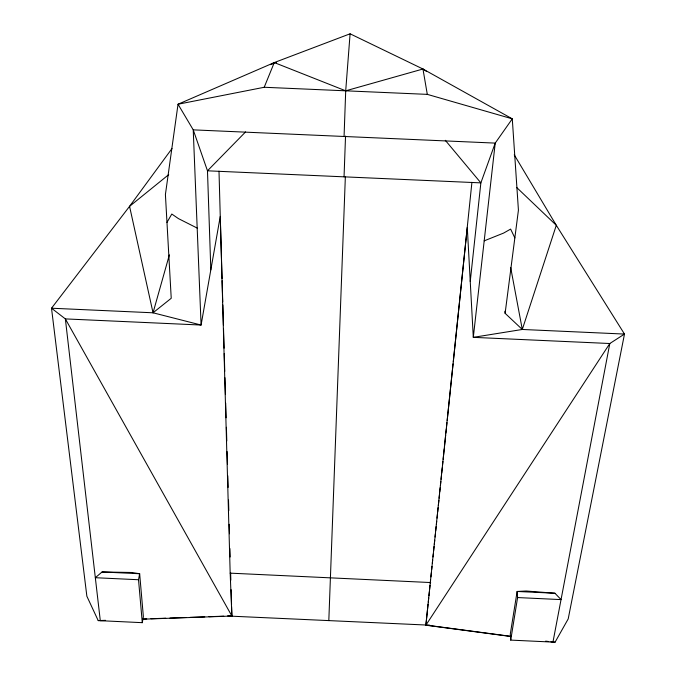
<?xml version="1.0" encoding="UTF-8"?>
<svg xmlns="http://www.w3.org/2000/svg" width="676" height="676" viewBox="0 0 676 676"><rect width="100%" height="100%" fill="white"/><g stroke="black" fill="none" stroke-linecap="round" stroke-linejoin="round"><path stroke-width="1.01" d="M344.067 136.476L345.706 90.821L350.092 33.8L422.965 69.011L512.281 118.832L518.424 210.151L505.116 313.318L522.294 329.465L624.489 334.071L568.195 618.929L555.064 642.2L510.726 640.104L510.304 634.003L517.132 591.466L526.207 591.01L554.954 593.241L561.046 599.604L517.596 597.559L517.132 591.466L554.954 593.241M328.815 620.61L345.343 176.977M344.042 176.842L345.537 136.062M510.253 636.42L425.88 625.199L471.924 182.317M428.069 604.2L425.88 625.199L609.803 343.518L624.489 334.071L556.297 225.294L514.242 154.829M428.288 602.105L428.728 597.905M428.939 595.809L429.378 591.61M429.598 589.506L430.037 585.306M430.257 583.211L430.578 580.059M430.908 576.915L431.347 572.716M431.677 569.564L431.998 566.42M432.327 563.269L432.657 560.117M432.986 556.973L433.308 553.821M433.637 550.67L434.077 546.47M434.296 544.374L434.736 540.175M435.057 537.023L435.386 533.879M435.716 530.728L436.155 526.528M436.366 524.432L436.696 521.28M437.026 518.129L437.465 513.929M437.685 511.833L438.116 507.634M438.335 505.538L438.885 500.291M439.104 498.187L439.535 493.987M439.755 491.891L440.194 487.692M440.414 485.588L440.845 481.397M441.065 479.292L441.504 475.093M441.724 472.997L442.265 467.75M442.484 465.646L442.924 461.446M443.143 459.35L444.233 448.856M444.453 446.752L445.653 435.209M445.873 433.105L446.312 428.905M446.532 426.81L446.963 422.61M447.182 420.514L453.081 363.832M453.3 361.728L467.285 227.373L473.301 337.349L609.803 343.518L552.951 642.099L550.872 641.82M470.243 281.461L480.864 182.875L495.221 143.101L512.281 118.832L427.3 94.37L264.206 87.272L178.033 104.231L165.409 194.511L171.231 298.277L153.038 312.794L51.511 308.214L86.866 596.24L98.197 620.585L142.29 622.672L143.371 616.664L139.653 573.738L131.651 572.487L102.059 571.972L95.324 577.71L138.521 579.738L139.653 573.738L102.059 571.972M510.726 640.104L517.596 597.559M222.066 278.605L220.258 216.396L201.085 325.038L153.038 312.794L169.372 254.869M350.092 33.8L274.287 62.564L178.033 104.231L193.235 129.86L495.221 143.101L473.301 337.349L522.294 329.465L556.297 225.294L516.861 187.658M264.206 87.272L274.287 62.564L276.383 62.657M166.972 222.412L171.797 214.03L178.439 218.61L197.181 228.074M172 148.543L129.564 206.341L51.511 308.214L65.361 318.903L231.885 616.039L142.408 619.199M272.918 64.161L274.287 62.564L345.706 90.821L422.965 69.011L426.429 71.377M245.574 131.921L207.481 170.808L210.827 269.834M168.713 174.636L129.564 206.341L153.038 312.794M270.679 64.676L274.287 62.564M484.193 240.85L503.637 233.068L510.625 229.088L514.85 237.893M227.973 616.022L429.792 625.19M98.197 620.585L105.583 620.331M142.509 619.03L146.734 618.878M150.951 618.734L165.721 618.21M169.946 618.067L185.765 617.509M189.99 617.357L204.76 616.842M208.977 616.689L223.748 616.174M105.566 620.5L100.302 620.686L65.361 318.903L201.085 325.038L193.235 129.86L207.481 170.808L480.864 182.875L445.307 140.304M218.999 171.155L230.178 573.147L430.68 582.551M427.688 625.283L511.217 636.378M552.976 641.921L555.064 642.2M545.667 641.127L548.785 641.549M227.989 615.659L230.077 615.946M510.659 267.442L522.294 329.465M422.965 69.011L427.3 94.37M504.921 311.214L505.116 313.318M138.521 579.738L142.29 622.672M230.178 573.147L231.885 616.039L231.606 606.541M222.125 280.717L222.742 301.8M222.835 304.969L223.418 325.004M223.536 329.22L224.094 348.199M224.246 353.472L224.762 371.403M224.947 377.723L225.438 394.598M225.683 403.031L226.114 417.793M226.392 427.283L226.79 440.997M227.094 451.534L227.466 464.192M227.804 475.794L228.142 487.388M228.505 500.046L228.818 510.591M229.215 524.297L229.494 533.787M229.916 548.549L230.161 556.982M230.626 572.8L230.837 580.185M231.116 589.675L231.547 604.437"/></g></svg>
